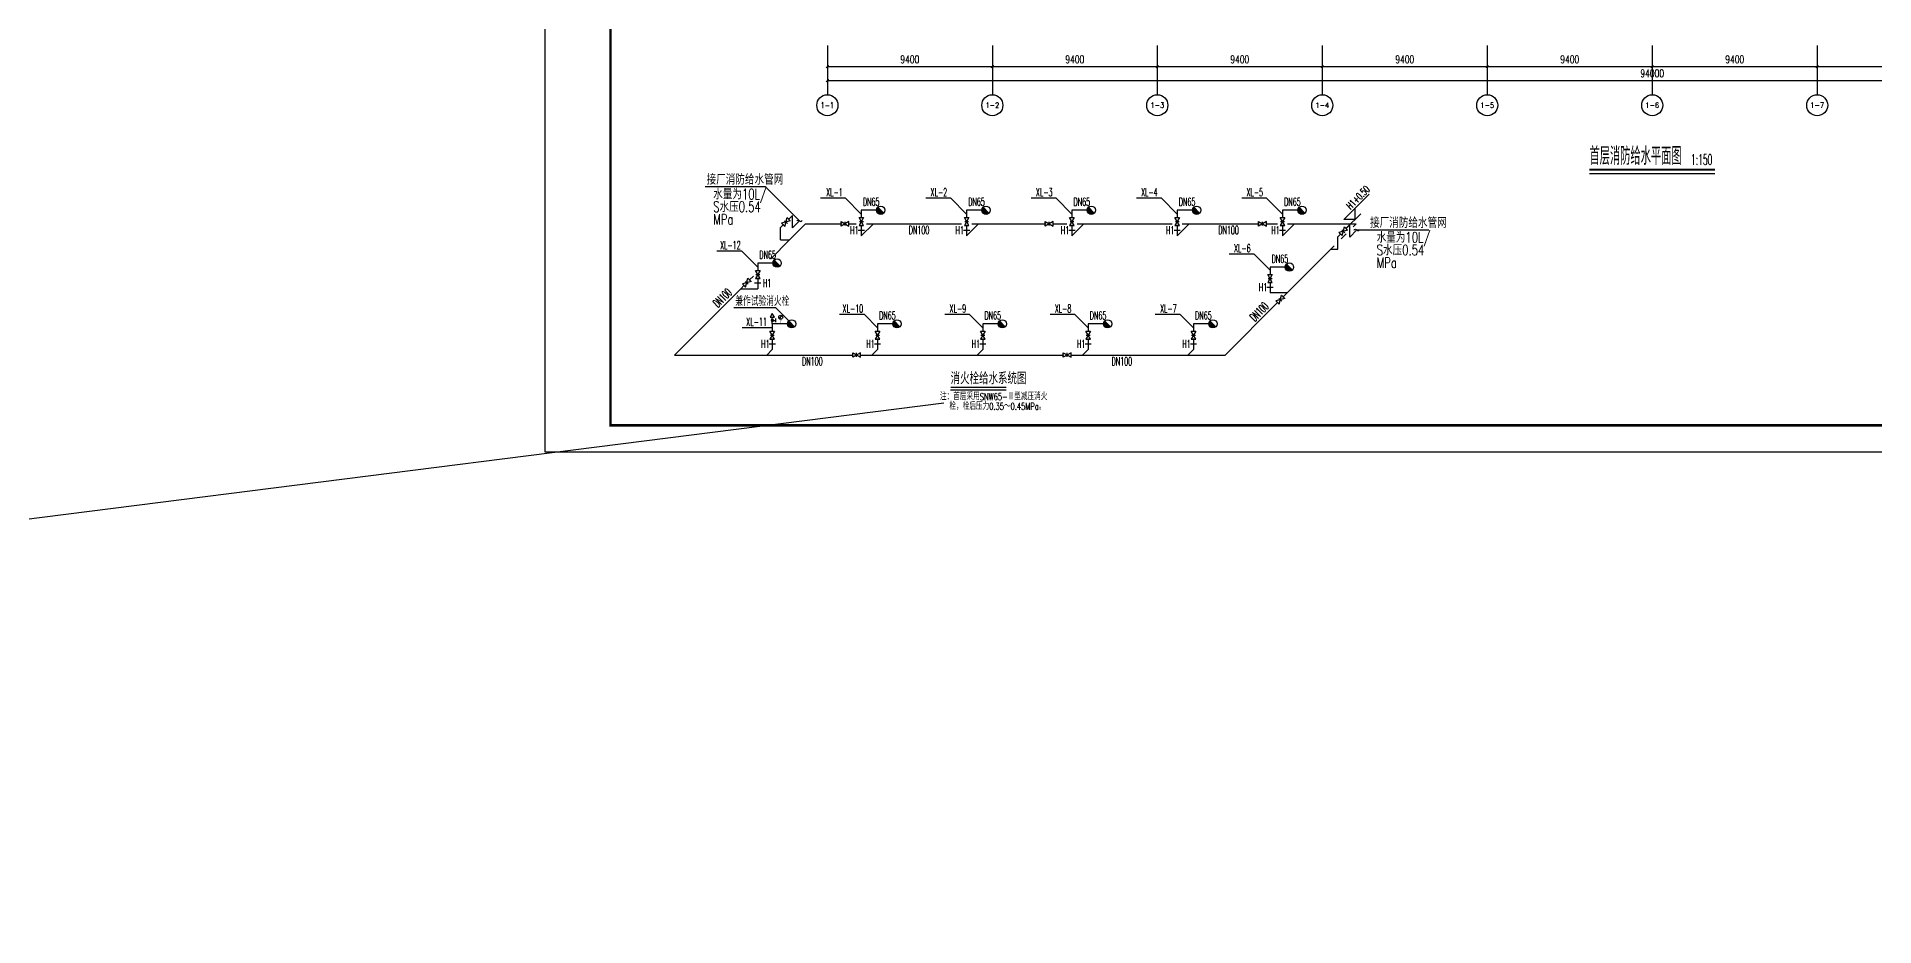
# Model space of a CAD drawing. Extents: x -539947 to 213937, y -712430 to -438816.
# Drawn here: x -303901 to -199203, y -709008 to -658348 of the extents above; entities that cross this region are included whole.
import ezdxf
from ezdxf.enums import TextEntityAlignment as Align

# ---------------------------------------------------------------- set-up
doc = ezdxf.new("R2010")
doc.units = 0
doc.header["$LTSCALE"] = 1000
doc.header["$MEASUREMENT"] = 0
for name, color, linetype in [('2', 2, 'Continuous'), ('AXIS', 3, 'Continuous'), ('AXIS_TEXT', 7, 'Continuous'), ('DIM_ELEV', 3, 'Continuous'), ('DIM_SYMB', 3, 'Continuous'), ('EQUIP_消火栓', 7, 'Continuous'), ('PIPE-消防', 1, 'Continuous'), ('PUB_TITLE', 4, 'Continuous'), ('STAIR', 2, 'Continuous'), ('TWT_LEAD', 3, 'Continuous'), ('TWT_TEXT', 7, 'Continuous'), ('VALVE_消防', 7, 'Continuous')]:
    doc.layers.add(name, color=color, linetype=linetype)
doc.styles.add('_TCH_AXIS', font='COMPLEX', dxfattribs={"bigfont": 'GBCBIG'})
doc.styles.add('_TCH_DIM', font='SIMPLEX.shx', dxfattribs={"width": 0.8, "bigfont": 'GBCBIG.shx'})
doc.styles.add('_TCH_DIM_T3', font='SIMPLEX', dxfattribs={"width": 0.705882, "bigfont": 'GBCBIG'})
doc.styles.add('COMPLEX', font='COMPLEX')
doc.styles.get("Standard").update_dxf_attribs({"font": 'gbenor.shx', "bigfont": 'gbcbig.shx'})
doc.styles.add('天正', font='simplex.shx', dxfattribs={"width": 0.7, "bigfont": 'hztxt.shx'})
doc.dimstyles.new('_TCH_ARCH&&150', dxfattribs={"dimtxt": 446.25, "dimasz": 150, "dimexe": 375, "dimexo": 450, "dimgap": 189.375, "dimtad": 1, "dimdec": 0, "dimzin": 0, "dimdsep": 46, "dimtxsty": '_TCH_DIM_T3', "dimblk": 'ARCHTICK', "dimcen": 0.09, "dimclrt": 7, "dimazin": 2, "dimtfac": 1, "dimtdec": 0, "dimtix": 1, "dimtmove": 2, "dimatfit": 3, "dimfxl": 1, "dimtolj": 1, "dimtzin": 0, "dimarcsym": 0})

# ---------------------------------------------------------------- blocks, each defined once
blk = doc.blocks.new('_AXISO')
blk.add_circle((0, 0), 0.5)
at = {"layer": 'AXIS_TEXT', "style": 'COMPLEX', "width": 1.041667}
blk.add_attdef('A', text='', height=0.56, dxfattribs=at).set_placement((-0.25, -0.28), (0.25, -0.28), align=Align.FIT)
blk = doc.blocks.new('_ArchTick')
at = {"color": 0, "linetype": 'ByBlock', "const_width": 0.4}
blk.add_lwpolyline([(-0.5, -0.5), (0.5, 0.5)], dxfattribs=at)
blk = doc.blocks.new('*D198')
at = {"layer": 'AXIS', "color": 0, "lineweight": -2, "transparency": 16777216}
for p, q in [((7500, 3550), (7500, 1625)), ((101500, 3550), (101500, 1625)), ((7500, 2000), (101500, 2000))]:
    blk.add_line(p, q, dxfattribs=at)
at = {"layer": 'Defpoints', "color": 0, "transparency": 16777216}
for p in [(7500, 4000), (101500, 4000), (101500, 2000)]:
    blk.add_point(p, dxfattribs=at)
at = {"layer": 'AXIS', "color": 0, "lineweight": -2, "transparency": 16777216, "xscale": 150, "yscale": 150, "zscale": 150, "rotation": 180}
blk.add_blockref('_ArchTick', (7500, 2000), dxfattribs=at)
at = {"layer": 'AXIS', "color": 0, "lineweight": -2, "transparency": 16777216, "xscale": 150, "yscale": 150, "zscale": 150}
blk.add_blockref('_ArchTick', (101500, 2000), dxfattribs=at)
at = {"layer": 'AXIS', "color": 7, "transparency": 16777216, "insert": (54500, 2413), "char_height": 446.2, "attachment_point": 5, "style": '_TCH_DIM_T3'}
blk.add_mtext('\\A1;94000', dxfattribs=at)
blk = doc.blocks.new('*D199')
at = {"layer": 'AXIS', "color": 0, "lineweight": -2, "transparency": 16777216}
for p, q in [((7500, 3550), (7500, 2425)), ((16900, 3550), (16900, 2425)), ((7500, 2800), (16900, 2800))]:
    blk.add_line(p, q, dxfattribs=at)
at = {"layer": 'Defpoints', "color": 0, "transparency": 16777216}
for p in [(7500, 4000), (16900, 4000), (16900, 2800)]:
    blk.add_point(p, dxfattribs=at)
at = {"layer": 'AXIS', "color": 0, "lineweight": -2, "transparency": 16777216, "xscale": 150, "yscale": 150, "zscale": 150, "rotation": 180}
blk.add_blockref('_ArchTick', (7500, 2800), dxfattribs=at)
at = {"layer": 'AXIS', "color": 0, "lineweight": -2, "transparency": 16777216, "xscale": 150, "yscale": 150, "zscale": 150}
blk.add_blockref('_ArchTick', (16900, 2800), dxfattribs=at)
at = {"layer": 'AXIS', "color": 7, "transparency": 16777216, "insert": (12200, 3213), "char_height": 446.2, "attachment_point": 5, "style": '_TCH_DIM_T3'}
blk.add_mtext('\\A1;9400', dxfattribs=at)
blk = doc.blocks.new('*D200')
at = {"layer": 'AXIS', "color": 0, "lineweight": -2, "transparency": 16777216}
for p, q in [((16900, 3550), (16900, 2425)), ((26300, 3550), (26300, 2425)), ((16900, 2800), (26300, 2800))]:
    blk.add_line(p, q, dxfattribs=at)
at = {"layer": 'Defpoints', "color": 0, "transparency": 16777216}
for p in [(16900, 4000), (26300, 4000), (26300, 2800)]:
    blk.add_point(p, dxfattribs=at)
at = {"layer": 'AXIS', "color": 0, "lineweight": -2, "transparency": 16777216, "xscale": 150, "yscale": 150, "zscale": 150, "rotation": 180}
blk.add_blockref('_ArchTick', (16900, 2800), dxfattribs=at)
at = {"layer": 'AXIS', "color": 0, "lineweight": -2, "transparency": 16777216, "xscale": 150, "yscale": 150, "zscale": 150}
blk.add_blockref('_ArchTick', (26300, 2800), dxfattribs=at)
at = {"layer": 'AXIS', "color": 7, "transparency": 16777216, "insert": (21600, 3213), "char_height": 446.2, "attachment_point": 5, "style": '_TCH_DIM_T3'}
blk.add_mtext('\\A1;9400', dxfattribs=at)
blk = doc.blocks.new('*D201')
at = {"layer": 'AXIS', "color": 0, "lineweight": -2, "transparency": 16777216}
for p, q in [((26300, 3550), (26300, 2425)), ((35700, 3550), (35700, 2425)), ((26300, 2800), (35700, 2800))]:
    blk.add_line(p, q, dxfattribs=at)
at = {"layer": 'Defpoints', "color": 0, "transparency": 16777216}
for p in [(26300, 4000), (35700, 4000), (35700, 2800)]:
    blk.add_point(p, dxfattribs=at)
at = {"layer": 'AXIS', "color": 0, "lineweight": -2, "transparency": 16777216, "xscale": 150, "yscale": 150, "zscale": 150, "rotation": 180}
blk.add_blockref('_ArchTick', (26300, 2800), dxfattribs=at)
at = {"layer": 'AXIS', "color": 0, "lineweight": -2, "transparency": 16777216, "xscale": 150, "yscale": 150, "zscale": 150}
blk.add_blockref('_ArchTick', (35700, 2800), dxfattribs=at)
at = {"layer": 'AXIS', "color": 7, "transparency": 16777216, "insert": (31000, 3213), "char_height": 446.2, "attachment_point": 5, "style": '_TCH_DIM_T3'}
blk.add_mtext('\\A1;9400', dxfattribs=at)
blk = doc.blocks.new('*D202')
at = {"layer": 'AXIS', "color": 0, "lineweight": -2, "transparency": 16777216}
for p, q in [((35700, 3550), (35700, 2425)), ((45100, 3550), (45100, 2425)), ((35700, 2800), (45100, 2800))]:
    blk.add_line(p, q, dxfattribs=at)
at = {"layer": 'Defpoints', "color": 0, "transparency": 16777216}
for p in [(35700, 4000), (45100, 4000), (45100, 2800)]:
    blk.add_point(p, dxfattribs=at)
at = {"layer": 'AXIS', "color": 0, "lineweight": -2, "transparency": 16777216, "xscale": 150, "yscale": 150, "zscale": 150, "rotation": 180}
blk.add_blockref('_ArchTick', (35700, 2800), dxfattribs=at)
at = {"layer": 'AXIS', "color": 0, "lineweight": -2, "transparency": 16777216, "xscale": 150, "yscale": 150, "zscale": 150}
blk.add_blockref('_ArchTick', (45100, 2800), dxfattribs=at)
at = {"layer": 'AXIS', "color": 7, "transparency": 16777216, "insert": (40400, 3213), "char_height": 446.2, "attachment_point": 5, "style": '_TCH_DIM_T3'}
blk.add_mtext('\\A1;9400', dxfattribs=at)
blk = doc.blocks.new('*D203')
at = {"layer": 'AXIS', "color": 0, "lineweight": -2, "transparency": 16777216}
for p, q in [((45100, 3550), (45100, 2425)), ((54500, 3550), (54500, 2425)), ((45100, 2800), (54500, 2800))]:
    blk.add_line(p, q, dxfattribs=at)
at = {"layer": 'Defpoints', "color": 0, "transparency": 16777216}
for p in [(45100, 4000), (54500, 4000), (54500, 2800)]:
    blk.add_point(p, dxfattribs=at)
at = {"layer": 'AXIS', "color": 0, "lineweight": -2, "transparency": 16777216, "xscale": 150, "yscale": 150, "zscale": 150, "rotation": 180}
blk.add_blockref('_ArchTick', (45100, 2800), dxfattribs=at)
at = {"layer": 'AXIS', "color": 0, "lineweight": -2, "transparency": 16777216, "xscale": 150, "yscale": 150, "zscale": 150}
blk.add_blockref('_ArchTick', (54500, 2800), dxfattribs=at)
at = {"layer": 'AXIS', "color": 7, "transparency": 16777216, "insert": (49800, 3213), "char_height": 446.2, "attachment_point": 5, "style": '_TCH_DIM_T3'}
blk.add_mtext('\\A1;9400', dxfattribs=at)
blk = doc.blocks.new('*D204')
at = {"layer": 'AXIS', "color": 0, "lineweight": -2, "transparency": 16777216}
for p, q in [((54500, 3550), (54500, 2425)), ((63900, 3550), (63900, 2425)), ((54500, 2800), (63900, 2800))]:
    blk.add_line(p, q, dxfattribs=at)
at = {"layer": 'Defpoints', "color": 0, "transparency": 16777216}
for p in [(54500, 4000), (63900, 4000), (63900, 2800)]:
    blk.add_point(p, dxfattribs=at)
at = {"layer": 'AXIS', "color": 0, "lineweight": -2, "transparency": 16777216, "xscale": 150, "yscale": 150, "zscale": 150, "rotation": 180}
blk.add_blockref('_ArchTick', (54500, 2800), dxfattribs=at)
at = {"layer": 'AXIS', "color": 0, "lineweight": -2, "transparency": 16777216, "xscale": 150, "yscale": 150, "zscale": 150}
blk.add_blockref('_ArchTick', (63900, 2800), dxfattribs=at)
at = {"layer": 'AXIS', "color": 7, "transparency": 16777216, "insert": (59200, 3213), "char_height": 446.2, "attachment_point": 5, "style": '_TCH_DIM_T3'}
blk.add_mtext('\\A1;9400', dxfattribs=at)
blk = doc.blocks.new('*D205')
at = {"layer": 'AXIS', "color": 0, "lineweight": -2, "transparency": 16777216}
for p, q in [((63900, 3550), (63900, 2425)), ((73300, 3550), (73300, 2425)), ((63900, 2800), (73300, 2800))]:
    blk.add_line(p, q, dxfattribs=at)
at = {"layer": 'Defpoints', "color": 0, "transparency": 16777216}
for p in [(63900, 4000), (73300, 4000), (73300, 2800)]:
    blk.add_point(p, dxfattribs=at)
at = {"layer": 'AXIS', "color": 0, "lineweight": -2, "transparency": 16777216, "xscale": 150, "yscale": 150, "zscale": 150, "rotation": 180}
blk.add_blockref('_ArchTick', (63900, 2800), dxfattribs=at)
at = {"layer": 'AXIS', "color": 0, "lineweight": -2, "transparency": 16777216, "xscale": 150, "yscale": 150, "zscale": 150}
blk.add_blockref('_ArchTick', (73300, 2800), dxfattribs=at)
at = {"layer": 'AXIS', "color": 7, "transparency": 16777216, "insert": (68600, 3213), "char_height": 446.2, "attachment_point": 5, "style": '_TCH_DIM_T3'}
blk.add_mtext('\\A1;9400', dxfattribs=at)
blk = doc.blocks.new('$TWTSYS$00000247')
at = {"elevation": 0}
blk.add_lwpolyline([(7, -101, -0.575183), (0, 0, 0.604745), (-11, 101, 16.924828)], format="xyb", dxfattribs=at)
blk = doc.blocks.new('$VALVE$00000497')
for p, q in [((78, 138), (-78, 138)), ((0, 50), (0, 138))]:
    blk.add_line(p, q)
at = {"const_width": 49.6}
blk.add_lwpolyline([(25, 0, 1), (-25, 0, 1)], format="xyb", close=True, dxfattribs=at)
blk.add_circle((0, 0), 50)
blk = doc.blocks.new('A$C6EA3746F')
at = {"layer": 'TWT_TEXT'}
for points in [[(284, 871), (284, 871), (464, 559), (464, 559), (104, 559), (104, 559), (284, 871)], [(284, 0), (284, 409), (284, 559)]]:
    blk.add_lwpolyline(points, dxfattribs=at)
at = {"layer": 'TWT_TEXT', "xscale": 2.052, "yscale": 2.052, "zscale": 2.052, "rotation": 90.00000000007688}
blk.add_blockref('$VALVE$00000497', (284, 290), dxfattribs=at)
blk = doc.blocks.new('$TwtSys$00000386')
blk.add_line((-93, 93, 0), (93, -93, 0))
blk.add_circle((0, 0, 0), 131)
at = {"color": 0}
for points in [[(34, -127, 0), (-127, 34, 0), (93, -93, 0), (-93, 93, 0)], [(-34, -127, 0), (-127, -34, 0), (34, -127, 0), (-127, 34, 0)], [(-93, -93, 0), (-93, -93, 0), (-34, -127, 0), (-127, -34, 0)]]:
    blk.add_solid(points, dxfattribs=at)
at = {"flags": 9}
blk.add_attdef('A', (0, 0, 0), '', height=0.00524, dxfattribs=at)
blk = doc.blocks.new('$VALVE$00000296')
for points in [[(-125, 72), (-125, -72), (125, 72), (125, -72), (-125, 72)], [(0, 60), (0, -64)]]:
    blk.add_lwpolyline(points)
for p in [(-125, 0), (125, 0)]:
    blk.add_point(p)
blk = doc.blocks.new('$VALVE$00000597')
blk.add_line((-93, 357), (93, 543))
blk.add_lwpolyline([(93, 543, 0, 50, 0), (-31, 456, 50, 50, 0)], format="xyseb")
for points, const_width in [([(0, 300), (0, 0)], 30), ([(0, 182), (75, 182), (75, 107)], 7.5)]:
    blk.add_lwpolyline(points, dxfattribs=dict(const_width=const_width))
blk.add_circle((0, 450), 150)
blk = doc.blocks.new('A$C52387040')
at = {"layer": 'AXIS'}
for p, q in [((7500, 4000), (7500, 1200)), ((16900, 4000), (16900, 1200)), ((26300, 4000), (26300, 1200)), ((35700, 4000), (35700, 1200)), ((45100, 4000), (45100, 1200)), ((54500, 4000), (54500, 1200)), ((63900, 4000), (63900, 1200))]:
    blk.add_line(p, q, dxfattribs=at)
ref = blk.add_blockref('_AXISO', (7500, 600), dxfattribs=dict(at, xscale=1200, yscale=1200, zscale=1200))
ref.add_attrib('A', '1-1', dxfattribs={"layer": 'AXIS_TEXT', "height": 342.67, "style": '_TCH_AXIS', "width": 0.94}).set_placement((7116.5, 428.7), (7883.5, 428.7), align=Align.FIT)
ref = blk.add_blockref('_AXISO', (16900, 600), dxfattribs=dict(at, xscale=1200, yscale=1200, zscale=1200))
ref.add_attrib('A', '1-2', dxfattribs={"layer": 'AXIS_TEXT', "height": 294.94, "style": '_TCH_AXIS', "width": 1.018182}).set_placement((16506.7, 452.5), (17293.3, 452.5), align=Align.FIT)
ref = blk.add_blockref('_AXISO', (26300, 600), dxfattribs=dict(at, xscale=1200, yscale=1200, zscale=1200))
ref.add_attrib('A', '1-3', dxfattribs={"layer": 'AXIS_TEXT', "height": 294.94, "style": '_TCH_AXIS', "width": 1.018182}).set_placement((25906.7, 452.5), (26693.3, 452.5), align=Align.FIT)
ref = blk.add_blockref('_AXISO', (35700, 600), dxfattribs=dict(at, xscale=1200, yscale=1200, zscale=1200))
ref.add_attrib('A', '1-4', dxfattribs={"layer": 'AXIS_TEXT', "height": 290.39, "style": '_TCH_AXIS'}).set_placement((35305.9, 454.8), (36094.1, 454.8), align=Align.FIT)
ref = blk.add_blockref('_AXISO', (45100, 600), dxfattribs=dict(at, xscale=1200, yscale=1200, zscale=1200))
ref.add_attrib('A', '1-5', dxfattribs={"layer": 'AXIS_TEXT', "height": 294.94, "style": '_TCH_AXIS', "width": 1.018182}).set_placement((44706.7, 452.5), (45493.3, 452.5), align=Align.FIT)
ref = blk.add_blockref('_AXISO', (54500, 600), dxfattribs=dict(at, xscale=1200, yscale=1200, zscale=1200))
ref.add_attrib('A', '1-6', dxfattribs={"layer": 'AXIS_TEXT', "height": 299.63, "style": '_TCH_AXIS'}).set_placement((54107.6, 450.2), (54892.4, 450.2), align=Align.FIT)
ref = blk.add_blockref('_AXISO', (63900, 600), dxfattribs=dict(at, xscale=1200, yscale=1200, zscale=1200))
ref.add_attrib('A', '1-7', dxfattribs={"layer": 'AXIS_TEXT', "height": 294.94, "style": '_TCH_AXIS', "width": 1.018182}).set_placement((63506.7, 452.5), (64293.3, 452.5), align=Align.FIT)
for p1, p2, distance, picture, middle in [((7500, 4000), (101500, 4000), -2000, '*D198', (54500, 2412.5)), ((7500, 4000), (16900, 4000), -1200, '*D199', (12200, 3212.5)), ((16900, 4000), (26300, 4000), -1200, '*D200', (21600, 3212.5)), ((26300, 4000), (35700, 4000), -1200, '*D201', (31000, 3212.5)), ((35700, 4000), (45100, 4000), -1200, '*D202', (40400, 3212.5)), ((45100, 4000), (54500, 4000), -1200, '*D203', (49800, 3212.5)), ((54500, 4000), (63900, 4000), -1200, '*D204', (59200, 3212.5)), ((63900, 4000), (73300, 4000), -1200, '*D205', (68600, 3212.5))]:
    dim = blk.add_aligned_dim(p1=p1, p2=p2, distance=distance, dimstyle='_TCH_ARCH&&150', dxfattribs=at)
    dim.commit()
    dim.dimension.update_dxf_attribs({"geometry": picture, "text_midpoint": middle})

msp = doc.modelspace()

# ---------------------------------------------------------------- linework, layer by layer
at = {"layer": '2'}
for p, q in [((-257093.2, -669358.5), (-256743.2, -669358.5)), ((-251093.2, -669358.5), (-250743.2, -669358.5)), ((-245093.2, -669358.5), (-244743.2, -669358.5)), ((-239093.2, -669358.5), (-238743.2, -669358.5)), ((-233093.2, -669358.5), (-232743.2, -669358.5)), ((-262995.7, -672371.6), (-262645.7, -672371.6)), ((-233807.2, -672600.6), (-233457.2, -672600.6)), ((-262167.3, -675830.3), (-261817.3, -675830.3)), ((-256167.3, -675830.3), (-255817.3, -675830.3)), ((-250167.3, -675830.3), (-249817.3, -675830.3)), ((-244167.3, -675830.3), (-243817.3, -675830.3)), ((-238167.3, -675830.3), (-237817.3, -675830.3)), ((-252224.8, -679217.6), (-487491, -709008.1))]:
    msp.add_line(p, q, dxfattribs=at)
at = {"layer": 'DIM_ELEV'}
for p, q in [((-229417.6, -668747.4), (-227977.5, -667307.2)), ((-228781.2, -668747.4), (-229417.6, -668747.4)), ((-229284.3, -669250.4), (-228463, -668429.2)), ((-228781.2, -668747.4), (-228781.2, -668111))]:
    msp.add_line(p, q, dxfattribs=at)
at = {"layer": 'DIM_SYMB'}
for points, const_width in [([(-215428.6, -665920.9), (-208277.5, -665920.9)], 105), ([(-251830.8, -678320.7), (-248658.5, -678320.7)], 70)]:
    msp.add_lwpolyline(points, dxfattribs=dict(at, const_width=const_width))
for points in [[(-215428.6, -666130.9), (-208277.5, -666130.9)], [(-251830.8, -678460.7), (-248658.5, -678460.7)]]:
    msp.add_lwpolyline(points, dxfattribs=at)
at = {"layer": 'PIPE-消防', "linetype": 'Continuous', "ltscale": 1.5}
for p, q in [((-260844.9, -668530.5), (-261054.9, -668740.5)), ((-260091.1, -668998.9), (-261005.7, -669913.4)), ((-260844.9, -669230.5), (-260844.9, -668530.5)), ((-260442.7, -668828.3), (-260844.9, -669230.5)), ((-260091.1, -668998.9), (-258070.7, -668998.9)), ((-257620.7, -668998.9), (-257208.2, -668998.9)), ((-256048, -668226.5), (-256918.2, -668226.5)), ((-256918.2, -668226.5), (-256918.2, -668649)), ((-256233.7, -668998.9), (-256918.2, -669683.4)), ((-256628.2, -668998.9), (-256233.7, -668998.9)), ((-256233.7, -668998.9), (-251208.2, -668998.9)), ((-250048, -668226.5), (-250918.2, -668226.5)), ((-250918.2, -668226.5), (-250918.2, -668649)), ((-250233.7, -668998.9), (-250918.2, -669683.4)), ((-250628.2, -668998.9), (-250233.7, -668998.9)), ((-250233.7, -668998.9), (-246436.5, -668998.9)), ((-245986.5, -668998.9), (-245208.2, -668998.9)), ((-244048, -668226.5), (-244918.2, -668226.5)), ((-244918.2, -668226.5), (-244918.2, -668649)), ((-244233.7, -668998.9), (-244918.2, -669683.4)), ((-244628.2, -668998.9), (-244233.7, -668998.9)), ((-244233.7, -668998.9), (-239208.2, -668998.9)), ((-238048, -668226.5), (-238918.2, -668226.5)), ((-238918.2, -668226.5), (-238918.2, -668649)), ((-238233.7, -668998.9), (-238918.2, -669683.4)), ((-238628.2, -668998.9), (-238233.7, -668998.9)), ((-238233.7, -668998.9), (-234286.3, -668998.9)), ((-233836.3, -668998.9), (-233208.2, -668998.9)), ((-232048, -668226.5), (-232918.2, -668226.5)), ((-232918.2, -668226.5), (-232918.2, -668649)), ((-232233.7, -668998.9), (-232918.2, -669683.4)), ((-232628.2, -668998.9), (-232233.7, -668998.9)), ((-232233.7, -668998.9), (-228719.9, -668998.9)), ((-228719.9, -668998.9), (-228890, -669169)), ((-261005.7, -669913.4), (-262081.9, -670989.6)), ((-261373.1, -669058.7), (-261527.8, -669213.4)), ((-261527.8, -669913.4), (-261527.8, -669213.4)), ((-261527.8, -669913.4), (-261005.7, -669913.4)), ((-256918.2, -669099), (-256918.2, -669683.4)), ((-250918.2, -669099), (-250918.2, -669683.4)), ((-244918.2, -669099), (-244918.2, -669683.4)), ((-238918.2, -669099), (-238918.2, -669683.4)), ((-232918.2, -669099), (-232918.2, -669683.4)), ((-229618.2, -669584.4), (-229773, -669739.1)), ((-229773, -670439.1), (-229773, -669739.1)), ((-229290, -669569), (-229573, -669851.9)), ((-229090, -669056.2), (-229300, -669266.2)), ((-229090, -669756.2), (-229090, -669056.2)), ((-228687.8, -669354), (-229090, -669756.2)), ((-230160.2, -670439.1), (-232646.5, -672925.5)), ((-229973, -670251.9), (-230160.2, -670439.1)), ((-230160.2, -670439.1), (-229773, -670439.1)), ((-263070.7, -671978.4), (-263287.9, -672195.6)), ((-261950.5, -671239.6), (-262820.7, -671239.6)), ((-262820.7, -671239.6), (-262820.7, -671662.1)), ((-262820.7, -672112.1), (-262820.7, -672696.5)), ((-232762, -671468.7), (-233632.2, -671468.7)), ((-233632.2, -671468.7), (-233632.2, -671891.1)), ((-263788.7, -672696.5), (-267565.9, -676473.7)), ((-263606.1, -672513.8), (-263788.7, -672696.5)), ((-263788.7, -672696.5), (-262820.7, -672696.5)), ((-233632.2, -672341.1), (-233632.2, -672925.5)), ((-232646.5, -672925.5), (-233632.2, -672925.5)), ((-232646.5, -672925.5), (-232886.2, -673165.2)), ((-233204.4, -673483.4), (-236194.7, -676473.7)), ((-261992.3, -674698.3), (-261992.3, -675120.8)), ((-261511.4, -674698.3), (-261992.3, -674698.3)), ((-261122.1, -674698.3), (-261511.4, -674698.3)), ((-255122.1, -674698.3), (-255992.3, -674698.3)), ((-255992.3, -674698.3), (-255992.3, -675120.8)), ((-249122.1, -674698.3), (-249992.3, -674698.3)), ((-249992.3, -674698.3), (-249992.3, -675120.8)), ((-243122.1, -674698.3), (-243992.3, -674698.3)), ((-243992.3, -674698.3), (-243992.3, -675120.8)), ((-237122.1, -674698.3), (-237992.3, -674698.3)), ((-237992.3, -674698.3), (-237992.3, -675120.8)), ((-261992.3, -676155.2), (-262310.8, -676473.7)), ((-261992.3, -675570.8), (-261992.3, -676155.2)), ((-255992.3, -676155.2), (-256310.8, -676473.7)), ((-255992.3, -675570.8), (-255992.3, -676155.2)), ((-249992.3, -676155.2), (-250310.8, -676473.7)), ((-249992.3, -675570.8), (-249992.3, -676155.2)), ((-243992.3, -676155.2), (-244310.8, -676473.7)), ((-243992.3, -675570.8), (-243992.3, -676155.2)), ((-237992.3, -676155.2), (-238310.8, -676473.7)), ((-237992.3, -675570.8), (-237992.3, -676155.2)), ((-267565.9, -676473.7), (-262310.8, -676473.7)), ((-262310.8, -676473.7), (-257409.4, -676473.7)), ((-256959.4, -676473.7), (-256310.8, -676473.7)), ((-256310.8, -676473.7), (-250310.8, -676473.7)), ((-250310.8, -676473.7), (-245409.4, -676473.7)), ((-244959.4, -676473.7), (-244310.8, -676473.7)), ((-244310.8, -676473.7), (-238310.8, -676473.7)), ((-238310.8, -676473.7), (-236194.7, -676473.7))]:
    msp.add_line(p, q, dxfattribs=at)
at = {"layer": 'PIPE-消防', "linetype": 'Continuous'}
msp.add_line((-261511.4, -674698.3), (-261511.4, -674667.6), dxfattribs=at)
at = {"layer": 'PUB_TITLE'}
msp.add_lwpolyline([(-274960, -681984.5), (-117310, -681984.5), (-117310, -592884.5), (-274960, -592884.5)], close=True, dxfattribs=at)
at = {"layer": 'PUB_TITLE', "const_width": 150}
msp.add_lwpolyline([(-271210, -680484.5), (-118810, -680484.5), (-118810, -594384.5), (-271210, -594384.5)], close=True, dxfattribs=at)
at = {"layer": 'TWT_LEAD'}
for p, q in [((-262381, -666890), (-265818.6, -666890)), ((-260442.7, -668828.3), (-262381, -666890)), ((-257822.6, -667547), (-259243.6, -667547)), ((-256918.2, -668451.4), (-257822.6, -667547)), ((-251822.6, -667547), (-253243.6, -667547)), ((-250918.2, -668451.4), (-251822.6, -667547)), ((-245822.6, -667547), (-247243.6, -667547)), ((-244918.2, -668451.4), (-245822.6, -667547)), ((-239822.6, -667547), (-241243.6, -667547)), ((-238918.2, -668451.4), (-239822.6, -667547)), ((-233822.6, -667547), (-235243.6, -667547)), ((-232918.2, -668451.4), (-233822.6, -667547)), ((-228687.8, -669353.6), (-228015.5, -669353.6)), ((-228015.5, -669353.6), (-224577.8, -669353.6)), ((-263725.1, -670560.1), (-265146.1, -670560.1)), ((-262820.7, -671464.6), (-263725.1, -670560.1)), ((-234536.6, -670737), (-235957.6, -670737)), ((-233632.2, -671641.4), (-234536.6, -670737)), ((-261793.5, -673791.2), (-264186.7, -673791.2)), ((-260886.3, -674698.3), (-261793.5, -673791.2)), ((-256746.3, -674169.2), (-258167.4, -674169.2)), ((-255992.3, -674923.3), (-256746.3, -674169.2)), ((-250746.3, -674169.2), (-252167.4, -674169.2)), ((-249992.3, -674923.3), (-250746.3, -674169.2)), ((-244746.3, -674169.2), (-246167.4, -674169.2)), ((-243992.3, -674923.3), (-244746.3, -674169.2)), ((-238746.3, -674169.2), (-240167.4, -674169.2)), ((-237992.3, -674923.3), (-238746.3, -674169.2)), ((-262286.4, -674923.3), (-263707.4, -674923.3)), ((-261992.3, -674923.3), (-262286.4, -674923.3))]:
    msp.add_line(p, q, dxfattribs=at)

# ---------------------------------------------------------------- block references
at = {"layer": '2'}
msp.add_blockref('A$C52387040', (-266353.1, -662848.5), dxfattribs=at)
at = {"layer": '2', "xscale": 1.5, "yscale": 1.5, "zscale": 1.5, "rotation": 270}
for p in [(-260442.7, -668827.9), (-228687.8, -669353.6)]:
    msp.add_blockref('$TWTSYS$00000247', p, dxfattribs=at)
at = {"layer": 'EQUIP_消火栓', "xscale": 1.8, "yscale": 1.8, "zscale": 1.8}
for p in [(-255812.2, -668226.5), (-249812.2, -668226.5), (-243812.2, -668226.5), (-237812.2, -668226.5), (-231812.2, -668226.5), (-261714.7, -671239.6), (-232526.2, -671468.7), (-260886.3, -674698.3), (-254886.3, -674698.3), (-248886.3, -674698.3), (-242886.3, -674698.3), (-236886.3, -674698.3)]:
    msp.add_blockref('$TwtSys$00000386', p, dxfattribs=at)
at = {"layer": 'STAIR', "xscale": -0.6666599999880419, "yscale": 0.6666599999880419, "zscale": 0.6666600000000001}
msp.add_blockref('A$C6EA3746F', (-261803.3, -674698.3), dxfattribs=at)
at = {"layer": 'VALVE_消防', "xscale": -1.8, "yscale": -1.8, "zscale": 1.8}
for p, rotation in [((-261214, -668899.6), 225.0000000000003), ((-256918.2, -668874), 270), ((-250918.2, -668874), 270), ((-244918.2, -668874), 270), ((-238918.2, -668874), 270), ((-232918.2, -668874), 270), ((-229459.1, -669425.3), 225.0000000000003), ((-263447, -672354.7), 225), ((-262820.7, -671887.1), 270), ((-233632.2, -672116.1), 270), ((-233045.3, -673324.3), 224.9999999999998), ((-261992.3, -675345.8), 270), ((-255992.3, -675345.8), 270), ((-249992.3, -675345.8), 270), ((-243992.3, -675345.8), 270), ((-237992.3, -675345.8), 270)]:
    msp.add_blockref('$VALVE$00000296', p, dxfattribs=dict(at, rotation=rotation))
at = {"layer": 'VALVE_消防'}
for name, p, xscale, yscale, zscale in [('$VALVE$00000296', (-257845.7, -668998.9), -1.8, -1.8, 1.8), ('$VALVE$00000296', (-246211.5, -668998.9), -1.8, -1.8, 1.8), ('$VALVE$00000296', (-234061.3, -668998.9), -1.8, -1.8, 1.8), ('$VALVE$00000597', (-261511.4, -674667.6), 0.768, 0.768, 0.768), ('$VALVE$00000296', (-257184.4, -676473.7), -1.8, -1.8, 1.8), ('$VALVE$00000296', (-245184.4, -676473.7), -1.8, -1.8, 1.8)]:
    msp.add_blockref(name, p, dxfattribs=dict(at, xscale=xscale, yscale=yscale, zscale=zscale))

# ---------------------------------------------------------------- texts
at = {"layer": 'DIM_ELEV', "color": 7, "style": '天正', "width": 0.525}
msp.add_text('H1+0.50', height=420, rotation=45, dxfattribs=at).set_placement((-229033.9, -668215.1))
at = {"layer": 'DIM_SYMB', "color": 7}
for s, height, style, width, p in [('首层消防给水平面图', 1012.77, '_TCH_DIM', 0.8, (-215428.6, -665643.9)), ('1:150', 600, '天正', 0.525, (-209642.5, -665643.9)), ('消火栓给水系统图', 675.18, '_TCH_DIM', 0.8, (-251830.8, -678136))]:
    msp.add_text(s, height=height, dxfattribs=dict(at, style=style, width=width)).set_placement(p)
at = {"layer": 'TWT_LEAD', "color": 7}
for s, height, style, width, p in [('接厂消防给水管网', 600, '天正', 0.7, (-265735.2, -666770)), ('水量为10L/', 600, '天正', 0.7, (-265356.9, -667610)), ('S水压0.54', 600, '天正', 0.7, (-265356.9, -668330)), ('XL-1', 456, '天正', 0.525, (-258920.7, -667433)), ('XL-2', 456, '天正', 0.525, (-252972, -667433)), ('XL-3', 456, '天正', 0.525, (-246972, -667433)), ('XL-4', 456, '天正', 0.525, (-240977.7, -667433)), ('XL-5', 456, '天正', 0.525, (-234972, -667433)), ('MPa', 600, '天正', 0.7, (-265356.9, -669050)), ('接厂消防给水管网', 600, '天正', 0.7, (-227932, -669233.6)), ('XL-12', 456, '天正', 0.525, (-264965.7, -670446.1)), ('水量为10L/', 600, '天正', 0.7, (-227553.7, -670073.6)), ('XL-6', 456, '天正', 0.525, (-235680.3, -670623)), ('S水压0.54', 600, '天正', 0.7, (-227553.7, -670793.6)), ('MPa', 600, '天正', 0.7, (-227553.7, -671513.6)), ('兼作试验消火栓', 549.79, '_TCH_DIM', 0.8, (-264096.1, -673677.2)), ('XL-10', 456, '天正', 0.525, (-257987, -674055.2)), ('XL-9', 456, '天正', 0.525, (-251890.1, -674055.2)), ('XL-8', 456, '天正', 0.525, (-245895.8, -674055.2)), ('XL-7', 456, '天正', 0.525, (-239895.8, -674055.2)), ('XL-11', 456, '天正', 0.525, (-263475.7, -674809.3))]:
    msp.add_text(s, height=height, dxfattribs=dict(at, style=style, width=width)).set_placement(p)
at = {"layer": 'TWT_TEXT', "style": '天正'}
for s, height, width, p in [('DN65', 456, 0.525, (-256826.9, -667975.8)), ('DN65', 456, 0.525, (-250826.9, -667975.8)), ('DN65', 456, 0.525, (-244826.9, -667975.8)), ('DN65', 456, 0.525, (-238826.9, -667975.8)), ('DN65', 456, 0.525, (-232826.9, -667975.8)), ('H1', 456, 0.525, (-257555.5, -669597.9)), ('DN100', 480, 0.525, (-254216.3, -669599.3)), ('H1', 456, 0.525, (-251555.5, -669597.9)), ('H1', 456, 0.525, (-245555.5, -669597.9)), ('H1', 456, 0.525, (-239555.5, -669597.9)), ('DN100', 480, 0.525, (-236581.9, -669599.3)), ('H1', 456, 0.525, (-233555.5, -669597.9)), ('DN65', 456, 0.525, (-262729.4, -670989)), ('DN65', 456, 0.525, (-233540.8, -671218)), ('H1', 456, 0.525, (-262525.7, -672611)), ('H1', 456, 0.525, (-234269.5, -672840)), ('DN65', 456, 0.525, (-255901, -674447.7)), ('DN65', 456, 0.525, (-249901, -674447.7)), ('DN65', 456, 0.525, (-243901, -674447.7)), ('DN65', 456, 0.525, (-237901, -674447.7)), ('H1', 456, 0.525, (-262629.6, -676069.7)), ('H1', 456, 0.525, (-256629.6, -676069.7)), ('H1', 456, 0.525, (-250629.6, -676069.7)), ('H1', 456, 0.525, (-244629.6, -676069.7)), ('H1', 456, 0.525, (-238629.6, -676069.7)), ('DN100', 480, 0.525, (-260293.3, -677074.1)), ('DN100', 480, 0.525, (-242659, -677074.1)), ('注：首层采用SNW65-Ⅱ型减压消火', 400, 0.7, (-252436.9, -679038.5)), ('栓，栓后压力0.35～0.45MPa。', 400, 0.7, (-251898.1, -679590))]:
    msp.add_text(s, height=height, dxfattribs=dict(at, width=width)).set_placement(p)
at = {"layer": 'TWT_TEXT', "style": '天正', "width": 0.525}
for p in [(-265081.1, -673801.5), (-234496.8, -674588.4)]:
    msp.add_text('DN100', height=480, rotation=45, dxfattribs=at).set_placement(p)

doc.saveas('drawing.dxf')
